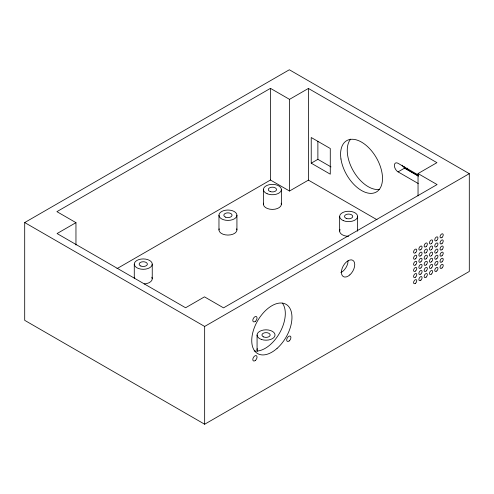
<?xml version="1.0" encoding="UTF-8"?>
<svg xmlns="http://www.w3.org/2000/svg" width="494" height="494" viewBox="0 0 494 494"><rect width="100%" height="100%" fill="white"/><g stroke="black" fill="none" stroke-linecap="round" stroke-linejoin="round"><path stroke-width="0.74" d="M24.7 222.553L289.342 69.765L469.3 173.66L469.3 271.447L204.658 424.235L24.7 320.34L24.7 222.553L204.658 326.448L469.3 173.66M418.041 195.902L418.041 173.561L436.931 162.662L308.398 88.451L289.515 99.356L270.459 88.352L56.903 211.648L75.959 222.652L75.959 244.993M75.959 222.652L57.069 233.551L185.602 307.762L204.485 296.857L223.541 307.861L437.097 184.565L418.041 173.561M116.967 268.65L270.459 180.032L289.515 191.03L308.398 180.125L376.99 219.731M311.226 163.181L330.276 174.178L330.276 148.509L311.226 137.511L311.226 163.181L317.883 159.334L331.023 166.923M418.264 174.987L398.071 163.323A5.243 3.026 60 0 0 394.366 165.465A5.243 3.026 60 0 0 398.071 171.881L404.728 168.04L418.406 175.938M418.214 176.043L404.537 168.145L404.537 166.719M398.071 171.881L418.264 183.54M357.607 216.44L357.607 231.112A8.985 5.187 0 0 0 357.415 230.05M339.644 216.44L339.644 231.112M317.883 141.216L317.883 159.334M308.398 88.451L308.398 180.125M289.515 99.356L289.515 191.03M281.389 189.554L281.389 204.22M270.459 88.352L270.459 180.032M263.426 189.554L263.426 204.22M257.071 335.006L257.071 349.678M236.929 215.217A8.985 5.187 0 0 1 223.455 219.713A8.985 5.187 0 0 1 223.455 210.728A8.985 5.187 0 0 1 236.929 215.217L236.929 229.889M218.966 215.217L218.966 229.889M204.658 326.448L204.658 424.235M152.245 264.111A8.985 5.187 0 0 1 138.771 268.606A8.985 5.187 0 0 1 138.771 259.622A8.985 5.187 0 0 1 152.245 264.111L152.245 278.783M134.275 264.111L134.275 278.048M407.544 168.176A5.243 3.026 60 0 1 402.122 165.2M348.622 236.299A8.985 5.187 0 0 1 340.063 229.537M236.737 228.827A8.985 5.187 0 0 1 227.944 235.076A8.985 5.187 0 0 1 219.157 228.827M257.498 351.246A8.985 5.187 0 0 1 257.263 348.616M151.819 277.208A8.985 5.187 0 0 1 144.186 283.939M134.325 278.246A8.985 5.187 0 0 1 134.701 277.208M281.197 203.158A8.985 5.187 0 0 1 272.404 209.407A8.985 5.187 0 0 1 263.617 203.158M282.395 303.155A28.442 16.419 -60 0 1 279.178 333.753A28.442 16.419 -60 0 1 254.194 350.919M348.085 260.77A9.429 5.446 -60 0 1 340.817 272.632M379.676 189.356A29.64 17.111 60 0 1 353.383 171.035A29.64 17.111 60 0 1 350.666 139.104M340.965 159.019A29.64 17.111 60 0 0 375.273 192.537A29.64 17.111 60 0 0 368.401 147.41A29.64 17.111 60 0 0 340.965 159.019M343.355 220.639A8.985 5.187 0 0 0 357.557 216.977A8.985 5.187 0 0 0 344.96 211.71A8.985 5.187 0 0 0 343.355 220.639M346.208 218.367A4.119 2.377 0 0 0 352.716 216.687A4.119 2.377 0 0 0 346.942 214.273A4.119 2.377 0 0 0 346.208 218.367M225.53 217.144A4.119 2.377 0 0 0 232.038 215.464A4.119 2.377 0 0 0 226.264 213.05A4.119 2.377 0 0 0 225.53 217.144M261.561 339.502A8.985 5.187 0 0 0 275.034 335.006A8.985 5.187 0 0 0 261.561 330.517A8.985 5.187 0 0 0 261.561 339.502M263.642 336.933A4.119 2.377 0 0 0 270.15 335.253A4.119 2.377 0 0 0 264.376 332.839A4.119 2.377 0 0 0 263.642 336.933M140.846 266.038A4.119 2.377 0 0 0 147.354 264.358A4.119 2.377 0 0 0 141.58 261.944A4.119 2.377 0 0 0 140.846 266.038M267.137 193.753A8.985 5.187 0 0 0 281.339 190.085A8.985 5.187 0 0 0 268.742 184.818A8.985 5.187 0 0 0 267.137 193.753M270.348 191.61A4.119 2.377 0 0 0 276.523 189.554A4.119 2.377 0 0 0 270.348 187.492A4.119 2.377 0 0 0 270.348 191.61M277.06 348.394A28.442 16.419 -60 0 0 286.075 304.335A28.442 16.419 -60 0 0 252.428 334.172A28.442 16.419 -60 0 0 277.06 348.394M349.801 274.905A9.429 5.446 -60 0 0 352.79 260.295A9.429 5.446 -60 0 0 341.632 270.187A9.429 5.446 -60 0 0 349.801 274.905M436.758 246.537A2.248 1.297 -60 0 0 437.468 243.054A2.248 1.297 -60 0 0 434.813 245.413A2.248 1.297 -60 0 0 436.758 246.537M442.05 243.48A2.248 1.297 -60 0 0 442.76 240.004A2.248 1.297 -60 0 0 440.105 242.356A2.248 1.297 -60 0 0 442.05 243.48M442.05 255.701A2.248 1.297 -60 0 0 442.76 252.224A2.248 1.297 -60 0 0 440.105 254.583A2.248 1.297 -60 0 0 442.05 255.701M442.05 261.814A2.248 1.297 -60 0 0 442.76 258.337A2.248 1.297 -60 0 0 440.105 260.69A2.248 1.297 -60 0 0 442.05 261.814M442.05 249.594A2.248 1.297 -60 0 0 442.76 246.111A2.248 1.297 -60 0 0 440.105 248.47A2.248 1.297 -60 0 0 442.05 249.594M431.466 249.594A2.248 1.297 -60 0 0 432.176 246.111A2.248 1.297 -60 0 0 429.521 248.47A2.248 1.297 -60 0 0 431.466 249.594M431.466 261.814A2.248 1.297 -60 0 0 432.176 258.337A2.248 1.297 -60 0 0 429.521 260.69A2.248 1.297 -60 0 0 431.466 261.814M426.174 264.87A2.248 1.297 -60 0 0 426.884 261.394A2.248 1.297 -60 0 0 424.229 263.747A2.248 1.297 -60 0 0 426.174 264.87M431.466 255.701A2.248 1.297 -60 0 0 432.176 252.224A2.248 1.297 -60 0 0 429.521 254.583A2.248 1.297 -60 0 0 431.466 255.701M431.466 267.927A2.248 1.297 -60 0 0 432.176 264.451A2.248 1.297 -60 0 0 429.521 266.803A2.248 1.297 -60 0 0 431.466 267.927M426.174 252.644A2.248 1.297 -60 0 0 426.884 249.167A2.248 1.297 -60 0 0 424.229 251.526A2.248 1.297 -60 0 0 426.174 252.644M436.758 252.644A2.248 1.297 -60 0 0 437.468 249.167A2.248 1.297 -60 0 0 434.813 251.526A2.248 1.297 -60 0 0 436.758 252.644M436.758 258.757A2.248 1.297 -60 0 0 437.468 255.281A2.248 1.297 -60 0 0 434.813 257.633A2.248 1.297 -60 0 0 436.758 258.757M436.758 264.87A2.248 1.297 -60 0 0 437.468 261.394A2.248 1.297 -60 0 0 434.813 263.747A2.248 1.297 -60 0 0 436.758 264.87M426.174 270.984A2.248 1.297 -60 0 0 426.884 267.501A2.248 1.297 -60 0 0 424.229 269.86A2.248 1.297 -60 0 0 426.174 270.984M426.174 258.757A2.248 1.297 -60 0 0 426.884 255.281A2.248 1.297 -60 0 0 424.229 257.633A2.248 1.297 -60 0 0 426.174 258.757M420.882 255.701A2.248 1.297 -60 0 0 421.592 252.224A2.248 1.297 -60 0 0 418.937 254.583A2.248 1.297 -60 0 0 420.882 255.701M420.882 267.927A2.248 1.297 -60 0 0 421.592 264.451A2.248 1.297 -60 0 0 418.937 266.803A2.248 1.297 -60 0 0 420.882 267.927M420.882 274.04A2.248 1.297 -60 0 0 421.592 270.558A2.248 1.297 -60 0 0 418.937 272.916A2.248 1.297 -60 0 0 420.882 274.04M420.882 261.814A2.248 1.297 -60 0 0 421.592 258.337A2.248 1.297 -60 0 0 418.937 260.69A2.248 1.297 -60 0 0 420.882 261.814M255.349 321.335A2.995 1.729 -60 0 0 256.497 316.654A2.995 1.729 -60 0 0 252.909 319.581A2.995 1.729 -60 0 0 255.349 321.335M255.349 360.453A2.995 1.729 -60 0 0 256.497 355.766A2.995 1.729 -60 0 0 252.909 358.693A2.995 1.729 -60 0 0 255.349 360.453M289.218 340.897A2.995 1.729 -60 0 0 290.373 336.21A2.995 1.729 -60 0 0 286.786 339.137A2.995 1.729 -60 0 0 289.218 340.897M415.584 252.644A2.248 1.297 -60 0 0 416.3 249.167A2.248 1.297 -60 0 0 413.639 251.526A2.248 1.297 -60 0 0 415.584 252.644M415.584 258.757A2.248 1.297 -60 0 0 416.3 255.281A2.248 1.297 -60 0 0 413.639 257.633A2.248 1.297 -60 0 0 415.584 258.757M415.584 264.87A2.248 1.297 -60 0 0 416.3 261.394A2.248 1.297 -60 0 0 413.639 263.747A2.248 1.297 -60 0 0 415.584 264.87M415.584 270.984A2.248 1.297 -60 0 0 416.3 267.501A2.248 1.297 -60 0 0 413.639 269.86A2.248 1.297 -60 0 0 415.584 270.984M415.584 277.091A2.248 1.297 -60 0 0 416.3 273.614A2.248 1.297 -60 0 0 413.639 275.973A2.248 1.297 -60 0 0 415.584 277.091M415.584 283.204A2.248 1.297 -60 0 0 416.3 279.728A2.248 1.297 -60 0 0 413.639 282.08A2.248 1.297 -60 0 0 415.584 283.204M420.882 280.147A2.248 1.297 -60 0 0 421.592 276.671A2.248 1.297 -60 0 0 418.937 279.03A2.248 1.297 -60 0 0 420.882 280.147M426.174 277.091A2.248 1.297 -60 0 0 426.884 273.614A2.248 1.297 -60 0 0 424.229 275.973A2.248 1.297 -60 0 0 426.174 277.091M431.466 274.04A2.248 1.297 -60 0 0 432.176 270.558A2.248 1.297 -60 0 0 429.521 272.916A2.248 1.297 -60 0 0 431.466 274.04M442.05 267.927A2.248 1.297 -60 0 0 442.76 264.451A2.248 1.297 -60 0 0 440.105 266.803A2.248 1.297 -60 0 0 442.05 267.927M436.758 270.984A2.248 1.297 -60 0 0 437.468 267.501A2.248 1.297 -60 0 0 434.813 269.86A2.248 1.297 -60 0 0 436.758 270.984M420.882 249.594A2.248 1.297 -60 0 0 421.592 246.111A2.248 1.297 -60 0 0 418.937 248.47A2.248 1.297 -60 0 0 420.882 249.594M426.174 246.537A2.248 1.297 -60 0 0 426.884 243.054A2.248 1.297 -60 0 0 424.229 245.413A2.248 1.297 -60 0 0 426.174 246.537M431.466 243.48A2.248 1.297 -60 0 0 432.176 240.004A2.248 1.297 -60 0 0 429.521 242.356A2.248 1.297 -60 0 0 431.466 243.48M436.758 240.424A2.248 1.297 -60 0 0 437.468 236.947A2.248 1.297 -60 0 0 434.813 239.3A2.248 1.297 -60 0 0 436.758 240.424M442.05 237.367A2.248 1.297 -60 0 0 442.76 233.89A2.248 1.297 -60 0 0 440.105 236.243A2.248 1.297 -60 0 0 442.05 237.367"/></g></svg>
